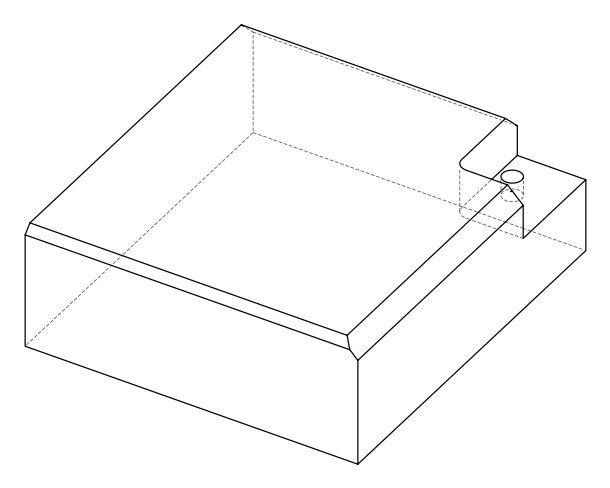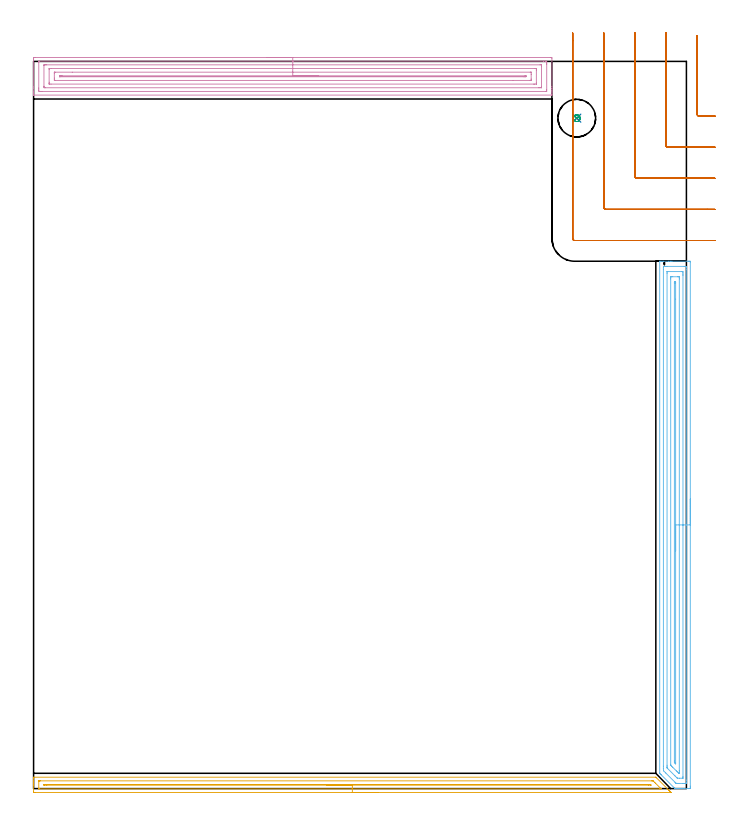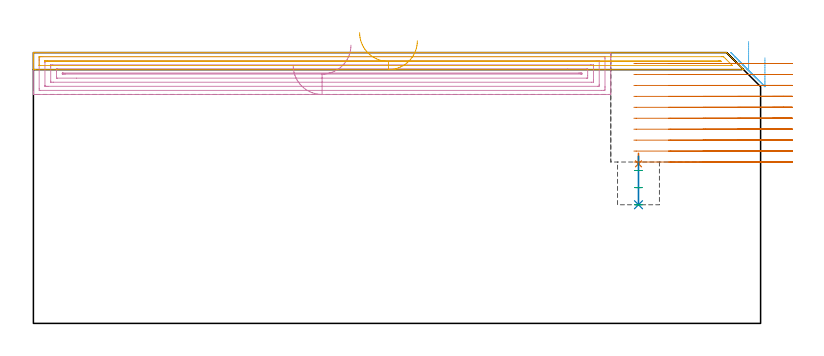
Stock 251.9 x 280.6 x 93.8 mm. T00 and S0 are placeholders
(PLAN: 7 operations, 4 tool changes, 34.2 min)
(1 SPOT_DRILL | STEP1POCKET | NXT0321_9005460120000 | 0.04 min | 4194 mm3)
(2 DRILL_BLIND_HOLE_INTO_CENTER | STEP1POCKET | NXT0301_128 | 0.08 min | 1636 mm3)
(3 MILL_ROUGH_BLIND_HOLE_CONTOUR | STEP1POCKET | UGT0201_129 | Spiral | 0.16 min | 1523 mm3)
(4 AREA_MILL | FG_CHAMFER_SURFACE | UGT0205_001 | 9.79 min | 21773 mm3)
(5 AREA_MILL_1 | FG_CHAMFER_SURFACE_1 | UGT0205_001 | 5.98 min | 4346 mm3)
(6 AREA_MILL_2 | FG_CHAMFER_SURFACE_2 | UGT0205_001 | 8.26 min | 14492 mm3)
(7 MILL_CORNER_NOTCH_RECTANGULAR | CORNER_NOTCH_RECTANGULAR | NXT0201_012 | Follow Part, ap 4, ae 75% | 9.87 min | 144928 mm3)
(TOOL NXT0321_9005460120000 | NC Spot Drill, 142deg, 12mm, Carbide, Uncoated | D12 PA142 FL30 Z2)
(TOOL NXT0301_128 | Carbide Drill 12mm [861.1-1200-036A1-GP GC34] | D12 PA150 FL37.4 Z2)
(TOOL UGT0201_129 | Carbide End Mill 11.9 | D11.9 FL15 Z4)
(TOOL UGT0205_001 | Chamfer Mill 20 x 3 x 45 deg. | D20 FL50 Z2)
(TOOL NXT0201_012 | ENDMILL 16mm [2P460-1600-NA 1630] | D16 FL38 Z6)
(OP 1 SPOT_DRILL)
G17 G21 G94 G90
T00 M6
G54
G17 G0 G90 X209.6 Y258.7 S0 M3
G43 Z103.8 H0
G94 G81 G98 Z55.276 F250. R58.9
G80
M5
M2
(OP 2 DRILL_BLIND_HOLE_INTO_CENTER)
G17 G21 G94 G90
T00 M6
G54
G17 G0 G90 X209.6 Y258.7 S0 M3
G43 Z103.8 H1
G94 G81 G98 Z41.1 F250. R57.9
G80
M5
M2
(OP 3 MILL_ROUGH_BLIND_HOLE_CONTOUR)
G17 G21 G94 G90
T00 M6
G54
G17 G0 G90 X209.6 Y258.7 S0 M3
G43 Z103.8 H0
Z52.967
G94 G3 X210.25 Y259.35 R0.65 F250.
X209.6 Y260. R0.65
X208.3 Y258.7 R1.3
X209.6 Y260. R-1.3
X208.95 Y259.35 R0.65
X209.6 Y258.7 R0.65
G0 Z47.033
G3 X210.25 Y259.35 R0.65
X209.6 Y260. R0.65
X208.3 Y258.7 R1.3
X209.6 Y260. R-1.3
X208.95 Y259.35 R0.65
X209.6 Y258.7 R0.65
G0 Z41.1
G3 X210.25 Y259.35 R0.65
X209.6 Y260. R0.65
X208.3 Y258.7 R1.3
X209.6 Y260. R-1.3
X208.95 Y259.35 R0.65
X209.6 Y258.7 R0.65
G0 Z103.8
M5
M2
(OP 4 AREA_MILL)
G17 G21 G94 G90
T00 M6
G54
G17 G0 G90 X90. Y282.1 S1061 M3
G43 Z103.8 H0
Z89.3
G94 G1 X90.038 Z88.428 F250.
X90.152 Z87.564
X90.341 Z86.712
X90.603 Z85.88
X90.937 Z85.074
X91.34 Z84.3
X91.808 Z83.564
X92.34 Z82.872
X92.929 Z82.229
X93.572 Z81.64
X94.264 Z81.109
X95. Z80.64
X95.774 Z80.237
X96.58 Z79.903
X97.412 Z79.641
X98.263 Z79.452
X99.128 Z79.338
X100. Z79.3
X199.407
X199.728 Y282.096 Z79.302
X199.99 Y282.091 Z79.306
X200. Y281.825 Z79.572
Y270.844 Z90.55
Y270.247 Z91.149
Y269.954 Z91.442
Y269.357 Z92.039
Y269.064 Z92.331
Y268.477 Z92.922
Y267.978 Z93.421
Y267.642 Z93.749
X199.991 Y267.603 Z93.788
X199.853 Y267.6 Z93.8
X0.147
X0.01 Y267.603 Z93.788
X0.007 Y267.64 Z93.751
X0. Y267.978 Z93.421
Y268.477 Z92.922
Y269.064 Z92.331
Y270.247 Z91.15
Y270.844 Z90.55
Y281.228 Z80.169
X0.002 Y281.526 Z79.871
X0.007 Y282.091 Z79.306
X0.025 Y282.093 Z79.304
X0.593 Y282.1 Z79.3
X100.
Y280.686 Z80.714
X196.733
X197.578 Y280.682 Z80.718
X197.624 Y280.679 Z80.721
X197.99 Y280.636 Z80.764
X197.997 Y280.264 Z81.136
X197.999 Y279.746 Z81.654
X198. Y279.371 Z82.029
X197.999 Y269.58 Z91.82
X197.992 Y269.064 Z92.336
X197.99 Y269.024 Z92.376
X197.823 Y269.018 Z92.382
X197.723 Y269.015 Z92.385
X3.267 Y269.014 Z92.386
X2.422 Y269.018 Z92.382
X2.376 Y269.021 Z92.379
X2.01 Y269.064 Z92.336
X2.003 Y269.436 Z91.964
X2.001 Y269.954 Z91.446
X2. Y270.329 Z91.071
X2.001 Y280.12 Z81.28
X2.008 Y280.636 Z80.764
X2.01 Y280.676 Z80.724
X2.177 Y280.682 Z80.718
X2.276 Y280.685 Z80.715
X100. Y280.686 Z80.714
Y279.272 Z82.128
X195.425 Y279.271 Z82.129
X195.841 Y279.267 Z82.133
X195.97 Y279.265 Z82.135
X195.99 Y279.014 Z82.386
X195.997 Y278.856 Z82.544
X196. Y278.697 Z82.703
X195.999 Y270.686 Z90.714
X195.994 Y270.527 Z90.873
X195.987 Y270.435 Z90.965
X195.945 Y270.432 Z90.968
X195.841 Y270.43 Z90.97
X195.366 Y270.429 Z90.971
X194.95 Y270.428 Z90.972
X4.575 Y270.429 Z90.971
X4.159 Y270.433 Z90.967
X4.03 Y270.435 Z90.965
X4.01 Y270.686 Z90.714
X4.003 Y270.844 Z90.556
X4. Y271.003 Z90.397
X4.001 Y279.014 Z82.386
X4.006 Y279.173 Z82.227
X4.013 Y279.265 Z82.135
X4.055 Y279.268 Z82.132
X4.159 Y279.27 Z82.13
X4.634 Y279.271 Z82.129
X5.05 Y279.272 Z82.128
X100.
Y277.857 Z83.543
X193.275
X193.96 Y277.85 Z83.55
X193.99 Y277.847 Z83.553
X193.994 Y277.805 Z83.595
X193.998 Y277.709 Z83.691
X193.999 Y277.517 Z83.883
X194. Y277.133 Z84.267
X193.999 Y272.208 Z89.192
X193.997 Y272. Z89.4
X193.994 Y271.897 Z89.503
X193.99 Y271.851 Z89.549
X193.944 Y271.849 Z89.551
X193.166 Y271.843 Z89.557
X193.058
X6.724
X6.04 Y271.85 Z89.55
X6.01 Y271.853 Z89.547
X6.006 Y271.896 Z89.504
X6.003 Y271.991 Z89.409
X6.001 Y272.183 Z89.217
X6. Y272.567 Z88.833
X6.001 Y277.492 Z83.908
X6.002 Y277.7 Z83.7
X6.006 Y277.803 Z83.597
X6.01 Y277.849 Z83.551
X6.056 Y277.851 Z83.549
X6.834 Y277.857 Z83.543
X6.942
X100.
Y276.443 Z84.957
X191.642
X191.814 Y276.441 Z84.959
X191.951 Y276.438 Z84.962
X191.987 Y276.436 Z84.964
X191.991 Y276.425 Z84.975
X191.994 Y276.39 Z85.01
X191.998 Y276.185 Z85.215
X192. Y275.57 Z85.83
Y273.789 Z87.611
X191.999 Y273.515 Z87.885
X191.997 Y273.361 Z88.039
X191.993 Y273.285 Z88.116
X191.991 Y273.27 Z88.13
X191.971 Y273.264 Z88.136
X191.9 Y273.262 Z88.138
X191.641 Y273.258 Z88.142
X185.058 Y273.257 Z88.143
X8.358
X8.186 Y273.259 Z88.141
X8.049 Y273.262 Z88.138
X8.013 Y273.264 Z88.136
X8.009 Y273.275 Z88.125
X8.006 Y273.31 Z88.09
X8.002 Y273.515 Z87.885
X8. Y274.13 Z87.27
Y275.911 Z85.489
X8.001 Y276.185 Z85.215
X8.003 Y276.339 Z85.061
X8.007 Y276.415 Z84.985
X8.009 Y276.43 Z84.97
X8.029 Y276.436 Z84.964
X8.1 Y276.438 Z84.962
X8.359 Y276.442 Z84.958
X14.922 Y276.443 Z84.957
X100.
Y275.029 Z86.371
X189.6 Y275.028 Z86.372
X189.869 Y275.027 Z86.373
X189.955 Y275.024 Z86.376
X189.99 Y275.021 Z86.379
X189.992 Y275.001 Z86.399
X189.995 Y274.901 Z86.499
X189.982 Y274.678 Z86.722
X189.759 Y274.674 Z86.726
X189.6 Y274.672 Z86.728
X189.333 Y274.671 Z86.729
X188.975
X10.4 Y274.672 Z86.728
X10.131 Y274.673 Z86.727
X10.045 Y274.676 Z86.724
X10.01 Y274.679 Z86.721
X10.008 Y274.699 Z86.701
X10.002 Y274.802 Z86.598
X10.004 Y274.955 Z86.445
X10.007 Y275.006 Z86.394
X10.01 Y275.022 Z86.378
X10.042 Y275.023 Z86.377
X10.4 Y275.027 Z86.373
X10.667 Y275.029 Z86.371
X11.025
X100.
X100.872 Z86.409
X101.736 Z86.523
X102.588 Z86.712
X103.42 Z86.974
X104.226 Z87.308
X105. Z87.711
X105.736 Z88.18
X106.428 Z88.711
X107.071 Z89.3
X107.66 Z89.943
X108.191 Z90.635
X108.66 Z91.371
X109.063 Z92.145
X109.397 Z92.951
X109.659 Z93.783
X109.848 Z94.635
X109.962 Z95.5
X110. Z96.371
G0 Z103.8
M5
M2
(OP 5 AREA_MILL_1)
G17 G21 G94 G90
T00 M6
G54
G17 G0 G90 X133. Y-1.5 S1061 M3
G43 Z103.8 H0
Z97.9
G94 G1 X132.962 Z97.028 F250.
X132.848 Z96.164
X132.659 Z95.312
X132.397 Z94.48
X132.063 Z93.674
X131.66 Z92.9
X131.191 Z92.164
X130.66 Z91.472
X130.071 Z90.829
X129.428 Z90.24
X128.736 Z89.708
X128. Z89.24
X127.226 Z88.837
X126.42 Z88.503
X125.588 Z88.241
X124.736 Z88.052
X123.872 Z87.938
X123. Z87.9
X0.617
X0.282 Y-1.497 Z87.901
X0.01 Y-1.493 Z87.904
X0. Y-1.169 Z88.228
Y1.45 Z90.844
Y1.989 Z91.386
Y2.323 Z91.719
Y2.862 Z92.258
Y3.196 Z92.59
Y4.147 Z93.546
X0.003 Y4.276 Z93.668
X0.01 Y4.405 Z93.795
X0.167 Y4.4 Z93.8
X240.025
X240.087 Y4.403 Z93.797
X240.134 Y4.364 Z93.761
X240.323 Y4.177 Z93.577
X244.798 Y-0.296 Z89.1
X244.936 Y-0.435 Z88.963
X245.091 Y-0.59 Z88.808
X245.234 Y-0.732 Z88.663
X245.383 Y-0.882 Z88.516
X245.517 Y-1.016 Z88.381
X245.671 Y-1.169 Z88.226
X245.829 Y-1.328 Z88.07
X245.996 Y-1.495 Z87.902
X245.998 Y-1.499 Z87.899
X245.945 Y-1.5 Z87.9
X245.829
X123.
Y-0.086 Z89.314
X2.189 Y-0.085 Z89.315
X2.053 Y-0.084 Z89.316
X2.02 Y-0.082 Z89.318
X2.011 Y-0.079 Z89.321
X2.007 Y-0.072 Z89.328
X2.003 Y-0.042 Z89.358
X2. Y0.099 Z89.499
Y2.717 Z92.117
X2.003 Y2.849 Z92.249
X2.008 Y2.954 Z92.354
X2.011 Y2.98 Z92.38
X2.024 Y2.981 Z92.381
X2.065 Y2.983 Z92.383
X2.404 Y2.985 Z92.385
X2.619 Y2.986 Z92.386
X238.451 Y2.985 Z92.385
X238.79 Y2.984 Z92.384
X238.96 Y2.981 Z92.381
X239.04 Y2.979 Z92.379
X239.129 Y2.911 Z92.311
X239.725 Y2.323 Z91.723
X240.023 Y2.027 Z91.427
X241.809 Y0.24 Z89.64
X242.085 Y-0.042 Z89.358
X242.113 Y-0.074 Z89.326
X242.115 Y-0.079 Z89.321
X242.101 Y-0.081 Z89.319
X242.005 Y-0.084 Z89.316
X241.809 Y-0.085 Z89.315
X241.594 Y-0.086 Z89.314
X123.
Y1.328 Z90.728
X5.084
X4.314 Y1.33 Z90.73
X4.191 Y1.332 Z90.732
X4.068 Y1.335 Z90.735
X4.009 Y1.344 Z90.744
X4.006 Y1.388 Z90.788
X4.004 Y1.45 Z90.85
X4.008 Y1.542 Z90.942
X4.01 Y1.561 Z90.961
X4.027 Y1.565 Z90.965
X4.069 Y1.568 Z90.968
X4.191 Y1.57 Z90.97
X4.96 Y1.571 Z90.971
X237.467
X237.716 Y1.57 Z90.97
X237.881 Y1.568 Z90.968
X238.01 Y1.564 Z90.964
X238.045 Y1.544 Z90.944
X238.145 Y1.45 Z90.85
X238.236 Y1.357 Z90.757
X238.243 Y1.334 Z90.734
X237.343 Y1.329 Z90.729
X123. Y1.328 Z90.728
X122.128 Z90.767
X121.263 Z90.88
X120.412 Z91.069
X119.58 Z91.332
X118.774 Z91.665
X118. Z92.068
X117.264 Z92.537
X116.572 Z93.068
X115.929 Z93.657
X115.34 Z94.301
X114.808 Z94.993
X114.34 Z95.728
X113.937 Z96.502
X113.603 Z97.308
X113.341 Z98.14
X113.152 Z98.992
X113.038 Z99.857
X113. Z100.728
G0 Z103.8
M5
M2
(OP 6 AREA_MILL_2)
G17 G21 G94 G90
T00 M6
G54
G17 G0 G90 X253.4 Y111.75 S1061 M3
G43 Z103.8 H0
Z92.
G94 G1 Y111.712 Z91.128 F250.
Y111.598 Z90.263
Y111.409 Z89.412
Y111.147 Z88.58
Y110.813 Z87.774
Y110.41 Z87.
Y109.942 Z86.264
Y109.41 Z85.572
Y108.821 Z84.929
Y108.178 Z84.34
Y107.486 Z83.808
Y106.75 Z83.34
Y105.976 Z82.937
Y105.17 Z82.603
Y104.338 Z82.341
Y103.486 Z82.152
Y102.622 Z82.038
Y101.75 Z82.
Y0.916
X253.399 Y0.589 Z82.001
X253.393 Y0.032 Z82.003
X253.391 Y0.007 Z82.005
X252.837 Y0. Z82.559
X251.058 Z84.336
X250.455 Z84.942
X250.168 Z85.228
X249.565 Z85.831
X249.279 Z86.117
X248.706 Z86.693
X248.072 Z87.327
X247.5 Y0.01 Z87.899
X247.358 Y0.143 Z88.04
X247.211 Y0.288 Z88.187
X247.055 Y0.444 Z88.343
X242.163 Y5.336 Z93.236
X242.023 Y5.476 Z93.373
X241.645 Y5.855 Z93.754
X241.609 Y5.892 Z93.788
X241.606 Y5.905 Z93.792
X241.6 Y5.936 Z93.8
Y203.357
X241.603 Y203.49 Z93.788
X241.636 Y203.493 Z93.755
X241.963 Y203.5 Z93.436
X242.48 Z92.919
X243.053 Z92.342
X245.118 Z90.279
X245.721 Z89.673
X246.309 Z89.086
X252.837 Z82.56
X253.141 Y203.498 Z82.256
X253.392 Y203.49 Z82.005
X253.399 Y203.239 Z81.999
X253.4 Y101.75 Z82.
X251.986 Z83.414
Y3.224
X251.983 Y2.372 Z83.417
X251.982 Y2.337 Z83.418
X251.947 Y2.01 Z83.453
X251.427 Y2.002 Z83.973
X251.058 Y2.001 Z84.342
X250.539 Y2. Z84.861
X249.279 Z86.121
X248.76 Y2.001 Z86.64
X248.389 Y2.005 Z87.011
X248.019 Y2.01 Z87.381
X247.936 Y2.026 Z87.464
X247.885 Y2.072 Z87.515
X247.782 Y2.171 Z87.618
X247.578 Y2.372 Z87.822
X247.5 Y2.45 Z87.9
X243.942 Y6.007 Z91.458
X243.127 Y6.828 Z92.273
X243.053 Y6.909 Z92.347
X243.016 Y7.719 Z92.384
X243.015 Y7.757 Z92.385
X243.014 Y8.611 Z92.386
Y200.276
X243.017 Y201.128 Z92.383
X243.019 Y201.163 Z92.381
X243.053 Y201.49 Z92.347
X243.574 Y201.498 Z91.826
X243.942 Y201.499 Z91.458
X244.461 Y201.5 Z90.939
X251.058 Y201.499 Z84.342
X251.579 Y201.497 Z83.821
X251.947 Y201.49 Z83.453
X251.981 Y201.128 Z83.419
X251.983 Y201.092 Z83.417
X251.986 Y200.237 Z83.414
Y101.75
X250.572 Z84.828
X250.571 Y4.642 Z84.829
X250.569 Y4.154 Z84.831
X250.567 Y4.054 Z84.833
X250.565 Y4.013 Z84.835
X250.476 Y4.008 Z84.924
X250.321 Y4.001 Z85.079
X249.279 Z86.121
X248.535 Y4.009 Z86.865
X248.389 Y4.02 Z87.011
X248.249 Y4.154 Z87.151
X247.5 Y4.899 Z87.9
X247.353 Y5.046 Z88.047
X244.681 Y7.719 Z90.719
X244.53 Y7.877 Z90.87
X244.435 Y7.977 Z90.965
X244.433 Y8.023 Z90.967
X244.431 Y8.121 Z90.969
X244.429 Y8.611 Z90.971
Y9.015
Y198.858
X244.431 Y199.346 Z90.969
X244.433 Y199.446 Z90.967
X244.435 Y199.487 Z90.965
X244.524 Y199.492 Z90.876
X244.679 Y199.499 Z90.721
X250.015 Z85.385
X250.168 Y199.496 Z85.232
X250.322 Y199.49 Z85.078
X250.565 Y199.471 Z84.835
X250.567 Y199.346 Z84.833
X250.57 Y198.943 Z84.83
X250.571 Y198.454 Z84.829
X250.572 Y198.05 Z84.828
Y101.75
X249.157 Z86.243
Y6.828
X249.152 Y6.064 Z86.248
X249.151 Y6.016 Z86.249
X249.112 Y6.01 Z86.288
X249.009 Y6.006 Z86.391
X248.906 Y6.007 Z86.494
X248.857 Y6.01 Z86.543
X248.761 Y6.1 Z86.639
X248.389 Y6.463 Z87.011
X248.021 Y6.828 Z87.379
X246.611 Y8.239 Z88.789
X246.241 Y8.611 Z89.159
X245.868 Y8.992 Z89.532
X245.849 Y9.024 Z89.551
X245.847 Y9.044 Z89.553
X245.844 Y9.092 Z89.556
X245.843 Y9.188 Z89.557
Y9.38
Y196.672
X245.848 Y197.436 Z89.552
X245.849 Y197.484 Z89.551
X245.888 Y197.49 Z89.512
X245.991 Y197.494 Z89.409
X246.197 Y197.498 Z89.203
X246.611 Y197.5 Z88.789
X248.453 Z86.947
X248.83 Y197.499 Z86.57
X249.018 Y197.496 Z86.382
X249.112 Y197.491 Z86.288
X249.15 Y197.488 Z86.25
X249.157 Y196.672 Z86.243
Y101.75
X247.743 Z87.657
Y9.743
X247.741 Y9.614 Z87.659
X247.739 Y9.574 Z87.661
X247.737 Y9.57 Z87.663
X247.734 Y9.571 Z87.666
X247.699 Y9.602 Z87.701
X247.5 Y9.799 Z87.9
X247.353 Y9.949 Z88.047
X247.281 Y10.026 Z88.119
X247.265 Y10.045 Z88.135
X247.262 Y10.081 Z88.138
X247.26 Y10.15 Z88.14
X247.258 Y10.393 Z88.142
X247.257 Y10.637 Z88.143
Y195.133
X247.259 Y195.377 Z88.141
X247.261 Y195.446 Z88.139
X247.264 Y195.483 Z88.136
X247.273 Y195.49 Z88.127
X247.348 Y195.494 Z88.052
X247.5 Y195.496 Z87.9
X247.703 Y195.492 Z87.697
X247.732 Y195.49 Z87.668
X247.736 Y195.424 Z87.664
X247.74 Y195.295 Z87.66
X247.742 Y195.133 Z87.658
X247.743 Y188.84 Z87.657
Y101.75
Y100.878 Z87.695
Y100.014 Z87.809
Y99.162 Z87.998
Y98.33 Z88.26
Y97.524 Z88.594
Y96.75 Z88.997
Y96.014 Z89.465
Y95.322 Z89.996
Y94.679 Z90.586
Y94.09 Z91.229
Y93.558 Z91.921
Y93.09 Z92.657
Y92.687 Z93.431
Y92.353 Z94.237
Y92.091 Z95.069
Y91.902 Z95.92
Y91.788 Z96.785
Y91.75 Z97.657
G0 Z103.8
M5
M2
(OP 7 MILL_CORNER_NOTCH_RECTANGULAR)
G17 G21 G94 G90
T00 M6
G54
G17 G0 G90 X256. Y290.47 S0 M3
G43 Z103.8 H1
Z90.01
G94 G1 Y287.47 F250.
Y260.295 F500.
G3 X256.795 Y259.5 R0.8
G1 X259.779
X259.9
X262.9 Y259.492 F250.
G0 Z103.8
X243.978 Y291.6
Z90.01
G1 X243.999 Y288.6
X244. Y288.346 F500.
Y248.296
G3 X244.796 Y247.5 R0.8
G1 X259.779
X259.9
X262.9 Y247.49 F250.
G0 Z103.8
X231.967 Y291.6
Z90.01
G1 X231.999 Y288.6
G2 X232. Y288.346 R24. F500.
G1 Y236.296
G3 X232.796 Y235.5 R0.8
G1 X259.779
X259.9
X262.9 Y235.485 F250.
G0 Z103.8
X219.934 Y291.599
Z90.01
G1 X219.997 Y288.6
G2 X220. Y288.346 R12. F500.
G1 Y224.296
G3 X220.796 Y223.5 R0.8
G1 X259.779
X259.9 Y223.499
X262.9 Y223.469 F250.
G0 Z103.8
X208. Y291.346
Z90.01
G1 Y288.346
Y212.296 F500.
G3 X208.796 Y211.5 R0.8
G1 X259.779
X262.779 F250.
G0 Z103.8
X256. Y290.47
Z86.22
G1 Y287.47
Y260.296 F500.
G3 X256.796 Y259.5 R0.8
G1 X259.9
X262.9 F250.
G0 Z103.8
X244. Y291.6
Z86.22
G1 Y288.6
Y260.296 F500.
Y248.296
G3 X244.796 Y247.5 R0.8
G1 X259.9
X262.9 F250.
G0 Z103.8
X231.999 Y291.6
Z86.22
G1 X232. Y288.6
Y248.296 F500.
Y236.296
G3 X232.796 Y235.5 R0.8
G1 X259.9
X262.9 F250.
G0 Z103.8
X219.999 Y291.6
Z86.22
G1 X220. Y288.6
Y236.296 F500.
Y224.296
G3 X220.796 Y223.5 R0.8
G1 X259.9
X262.9 F250.
G0 Z103.8
X208. Y291.595
Z86.22
G1 Y288.595
Y212.296 F500.
G3 X208.796 Y211.5 R0.8
G1 X259.9
X262.9 F250.
G0 Z103.8
X256. Y290.47
Z82.43
G1 Y287.47
Y260.295 F500.
G3 X256.795 Y259.5 R0.8
G1 X259.9
X262.9 F250.
G0 Z103.8
X244. Y291.6
Z82.43
G1 Y288.6
Y248.296 F500.
G3 X244.796 Y247.5 R0.8
G1 X259.9
X262.9 F250.
G0 Z103.8
X232. Y291.6
Z82.43
G1 Y288.6
Y236.296 F500.
G3 X232.796 Y235.5 R0.8
G1 X259.9
X262.9 F250.
G0 Z103.8
X220. Y291.6
Z82.43
G1 Y288.6
Y224.296 F500.
G3 X220.796 Y223.5 R0.8
G1 X259.9
X262.9 F250.
G0 Z103.8
X208. Y291.6
Z82.43
G1 Y288.6
Y212.296 F500.
G3 X208.796 Y211.5 R0.8
G1 X259.9
X262.9 F250.
G0 Z103.8
X256. Y290.47
Z78.64
G1 Y287.47
Y260.296 F500.
G3 X256.796 Y259.5 R0.8
G1 X259.9
X262.9 F250.
G0 Z103.8
X244. Y291.6
Z78.64
G1 Y288.6
Y248.296 F500.
G3 X244.796 Y247.5 R0.8
G1 X259.9
X262.9 F250.
G0 Z103.8
X232. Y291.6
Z78.64
G1 Y288.6
Y236.296 F500.
G3 X232.796 Y235.5 R0.8
G1 X259.9
X262.9 F250.
G0 Z103.8
X220. Y291.6
Z78.64
G1 Y288.6
Y224.296 F500.
G3 X220.796 Y223.5 R0.8
G1 X259.9
X262.9 F250.
G0 Z103.8
X208. Y291.6
Z78.64
G1 Y288.6
Y212.296 F500.
G3 X208.796 Y211.5 R0.8
G1 X259.9
X262.9 F250.
G0 Z103.8
X256. Y290.47
Z74.85
G1 Y287.47
Y260.296 F500.
G3 X256.796 Y259.5 R0.8
G1 X259.9
X262.9 F250.
G0 Z103.8
X244. Y291.6
Z74.85
G1 Y288.6
Y248.296 F500.
G3 X244.796 Y247.5 R0.8
G1 X259.9
X262.9 F250.
G0 Z103.8
X232. Y291.6
Z74.85
G1 Y288.6
Y236.296 F500.
G3 X232.796 Y235.5 R0.8
G1 X259.9
X262.9 F250.
G0 Z103.8
X220. Y291.6
Z74.85
G1 Y288.6
Y224.296 F500.
G3 X220.796 Y223.5 R0.8
G1 X259.9
X262.9 F250.
G0 Z103.8
X208. Y291.6
Z74.85
G1 Y288.6
Y212.296 F500.
G3 X208.796 Y211.5 R0.8
G1 X259.9
X262.9 F250.
G0 Z103.8
X256. Y290.47
Z71.06
G1 Y287.47
Y260.296 F500.
G3 X256.796 Y259.5 R0.8
G1 X259.9
X262.9 F250.
G0 Z103.8
X244. Y291.6
Z71.06
G1 Y288.6
Y248.296 F500.
G3 X244.796 Y247.5 R0.8
G1 X259.9
X262.9 F250.
G0 Z103.8
X232. Y291.6
Z71.06
G1 Y288.6
Y236.296 F500.
G3 X232.796 Y235.5 R0.8
G1 X259.9
X262.9 F250.
G0 Z103.8
X220. Y291.6
Z71.06
G1 Y288.6
Y224.296 F500.
G3 X220.796 Y223.5 R0.8
G1 X259.9
X262.9 F250.
G0 Z103.8
X208. Y291.6
Z71.06
G1 Y288.6
Y212.296 F500.
G3 X208.796 Y211.5 R0.8
G1 X259.9
X262.9 F250.
G0 Z103.8
X256. Y290.47
Z67.27
G1 Y287.47
Y260.296 F500.
G3 X256.796 Y259.5 R0.8
G1 X259.9
X262.9 F250.
G0 Z103.8
X244. Y291.6
Z67.27
G1 Y288.6
Y248.296 F500.
G3 X244.796 Y247.5 R0.8
G1 X259.9
X262.9 F250.
G0 Z103.8
X232. Y291.6
Z67.27
G1 Y288.6
Y236.296 F500.
G3 X232.796 Y235.5 R0.8
G1 X259.9
X262.9 F250.
G0 Z103.8
X220. Y291.6
Z67.27
G1 Y288.6
Y224.296 F500.
G3 X220.796 Y223.5 R0.8
G1 X259.9
X262.9 F250.
G0 Z103.8
X208. Y291.6
Z67.27
G1 Y288.6
Y212.296 F500.
G3 X208.796 Y211.5 R0.8
G1 X259.9
X262.9 F250.
G0 Z103.8
X256. Y290.47
Z63.48
G1 Y287.47
Y260.296 F500.
G3 X256.796 Y259.5 R0.8
G1 X259.9
X262.9 F250.
G0 Z103.8
X244. Y291.6
Z63.48
G1 Y288.6
Y248.296 F500.
G3 X244.796 Y247.5 R0.8
G1 X259.9
X262.9 F250.
G0 Z103.8
X232. Y291.6
Z63.48
G1 Y288.6
Y236.296 F500.
G3 X232.796 Y235.5 R0.8
G1 X259.9
X262.9 F250.
G0 Z103.8
X220. Y291.6
Z63.48
G1 Y288.6
Y224.296 F500.
G3 X220.796 Y223.5 R0.8
G1 X259.9
X262.9 F250.
G0 Z103.8
X208. Y291.6
Z63.48
G1 Y288.6
Y212.296 F500.
G3 X208.796 Y211.5 R0.8
G1 X259.9
X262.9 F250.
G0 Z103.8
X256. Y290.47
Z59.69
G1 Y287.47
Y260.296 F500.
G3 X256.796 Y259.5 R0.8
G1 X259.9
X262.9 F250.
G0 Z103.8
X244. Y291.6
Z59.69
G1 Y288.6
Y248.296 F500.
G3 X244.796 Y247.5 R0.8
G1 X259.9
X262.9 F250.
G0 Z103.8
X232. Y291.6
Z59.69
G1 Y288.6
Y236.296 F500.
G3 X232.796 Y235.5 R0.8
G1 X259.9
X262.9 F250.
G0 Z103.8
X220. Y291.6
Z59.69
G1 Y288.6
Y224.296 F500.
G3 X220.796 Y223.5 R0.8
G1 X259.9
X262.9 F250.
G0 Z103.8
X208. Y291.6
Z59.69
G1 Y288.6
Y212.296 F500.
G3 X208.796 Y211.5 R0.8
G1 X259.9
X262.9 F250.
G0 Z103.8
X256. Y290.47
Z55.9
G1 Y287.47
Y260.296 F500.
G3 X256.796 Y259.5 R0.8
G1 X259.9
X262.9 F250.
G0 Z103.8
X244. Y291.6
Z55.9
G1 Y288.6
Y248.296 F500.
G3 X244.796 Y247.5 R0.8
G1 X259.9
X262.9 F250.
G0 Z103.8
X232. Y291.6
Z55.9
G1 Y288.6
Y236.296 F500.
G3 X232.796 Y235.5 R0.8
G1 X259.9
X262.9 F250.
G0 Z103.8
X220. Y291.6
Z55.9
G1 Y288.6
Y224.296 F500.
G3 X220.796 Y223.5 R0.8
G1 X259.9
X262.9 F250.
G0 Z103.8
X208. Y291.6
Z55.9
G1 Y288.6
Y212.296 F500.
G3 X208.796 Y211.5 R0.8
G1 X259.9
X262.9 F250.
G0 Z103.8
M5
M2
